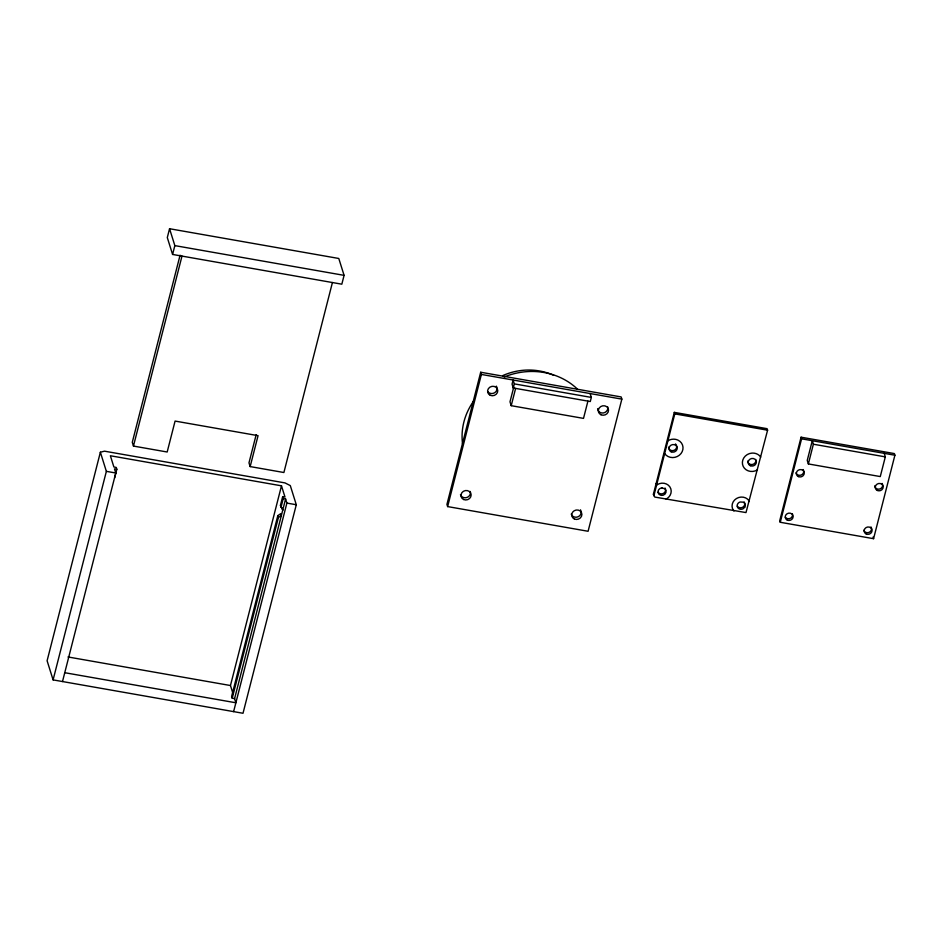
<?xml version="1.0" encoding="UTF-8"?>
<svg xmlns="http://www.w3.org/2000/svg" width="942" height="942" viewBox="0 0 942 942"><rect width="100%" height="100%" fill="white"/><g stroke="black" fill="none" stroke-linecap="round" stroke-linejoin="round"><path stroke-width="1.41" d="M100.37 452.219L47.1 660.754L53.093 679.889L243.012 713.271L296.294 504.735L290.301 485.601L285.002 482.905L104.491 451.171L100.37 452.219L106.364 471.353L53.093 679.889M169.56 228.729L167.299 237.572L172.586 254.446L341.828 284.19L344.089 275.358L338.79 258.473L169.56 228.729L174.847 245.615L172.586 254.446M62.502 681.537L115.772 473.002L114.477 468.88L116.832 469.293L114.618 477.935M180.087 255.188L132.28 442.328L133.458 446.072L167.181 452.007L175.082 421.074L258.061 435.663L250.16 466.584L283.895 472.519L332.42 282.541M133.458 446.072L181.994 256.094M256.165 434.721L248.982 462.84L250.16 466.584M233.204 694.278L230.46 685.529L281.481 485.825L110.367 455.751L113.888 467.008L116.243 467.42L116.832 469.293M232.227 698.234L278.408 517.499L281.364 515.521L280.775 513.649L277.819 515.627L231.638 696.362L232.227 698.234L234.582 698.658L235.877 702.779L64.751 672.706M280.445 505.324L282.777 509.999L280.445 505.324L282.659 496.67L285.002 497.082L281.481 485.825M281.034 507.208L283.248 498.542L282.659 496.67M234.582 698.658L285.591 498.954L283.248 498.542M233.616 711.61L286.886 503.087L285.591 498.954M480.691 372.243L446.932 504.394L447.627 506.584L588.091 531.276L621.85 399.125L621.167 396.935L480.691 372.243L481.386 374.445L447.627 506.584M513.272 387.986L514.32 383.877L513.119 380.015L512.059 384.124L513.272 387.986L590.281 401.527L591.329 397.418L590.116 393.556M513.731 387.197L509.999 401.81L511.212 405.684L583.51 418.389L587.926 401.115M511.212 405.684L515.627 388.398M653.407 494.232L674.319 412.372L767.118 428.681L767.589 430.2L745.993 512.578L654.784 497.07L653.407 494.232L654.313 495.551M653.878 495.739L674.79 413.891L674.319 412.372M801.077 437.194L779.752 520.643L780.259 522.28L873.575 538.683L894.9 455.222L894.394 453.585L801.077 437.194L801.583 438.819L780.259 522.28M808.354 463.935L813.382 444.224L812.275 440.703L807.247 460.402L808.354 463.935L880.275 476.57L885.315 456.87L884.208 453.337M656.103 483.658L656.786 483.116M656.586 485.177L657.269 484.635A9.232 8.443 -17.4 0 1 669.856 486.849A9.232 8.443 -17.4 0 1 666.842 498.683L666.041 499.048M174.847 245.615L344.089 275.358M481.386 374.445L621.85 399.125M514.32 383.877L591.329 397.418M674.79 413.891L767.589 430.2M801.583 438.819L894.9 455.222M813.382 444.224L885.315 456.87M106.364 471.353L115.772 473.002M286.886 503.087L296.294 504.735M67.977 656.963L230.46 685.529M733.959 510.988L733.406 510.387A9.232 8.443 -17.4 0 1 736.432 498.542A9.232 8.443 -17.4 0 1 749.031 500.755L749.385 501.485M873.069 537.046L873.575 538.683M277.819 515.627L278.408 517.499M882.101 483.423A3.992 3.65 -17.4 0 1 879.84 488.98A3.992 3.65 -17.4 0 1 874.753 485.789M803.173 469.552A3.992 3.65 -17.4 0 1 801.407 474.921A3.992 3.65 -17.4 0 1 795.99 472.86M792.469 513.92A3.992 3.65 -17.4 0 1 785.287 517.229M870.985 526.943A3.992 3.65 -17.4 0 1 869.219 532.312A3.992 3.65 -17.4 0 1 863.802 530.252M744.18 501.933A4.062 3.721 -17.4 0 1 742.849 507.149A4.062 3.721 -17.4 0 1 737.292 506.172M757.45 469.881A9.985 9.137 -17.4 0 1 743.226 466.443A9.985 9.137 -17.4 0 1 749.467 453.585L752.022 453.09A9.985 9.137 -17.4 0 1 760.724 457.07M665.017 488.015A4.062 3.721 -17.4 0 1 663.686 493.231A4.062 3.721 -17.4 0 1 658.128 492.254M755.743 459.484A4.145 3.792 -17.4 0 1 752.446 464.488A4.145 3.792 -17.4 0 1 747.689 461.05M675.461 443.941A4.145 3.792 -17.4 0 1 674.307 450.252A4.145 3.792 -17.4 0 1 668.526 447.132M664.663 453.561A9.985 9.137 -17.4 0 0 679.347 455.222A9.985 9.137 -17.4 0 0 679.936 441.362L677.84 440.055A9.985 9.137 -17.4 0 0 667.937 440.762M580.46 509.834A5.134 4.698 -17.4 0 1 578.188 516.734A5.134 4.698 -17.4 0 1 571.229 514.085M470.246 491.465A5.134 4.698 -17.4 0 1 466.808 497.517A5.134 4.698 -17.4 0 1 460.461 494.621M607.625 406.708A5.134 4.698 -17.4 0 1 603.539 412.926A5.134 4.698 -17.4 0 1 597.64 408.651M496.328 386.138A5.134 4.698 -17.4 0 1 494.644 392.732A5.134 4.698 -17.4 0 1 487.638 391.495M462.557 443.87A66.988 61.289 -17.4 0 1 473.92 400.68M504.205 376.988A66.988 61.289 -17.4 0 1 577.387 389.058M502.616 375.646A59.134 54.106 -17.4 0 1 553.849 375.387M744.757 507.173L743.32 508.645A4.062 3.721 -17.4 0 1 737.515 507.243A4.062 3.721 -17.4 0 1 740.059 502.004L743.132 502.157A4.062 3.721 -17.4 0 1 744.757 507.173M661.943 487.909L660.907 488.109A4.062 3.721 -17.4 0 0 658.611 493.773L659.27 494.503A4.062 3.721 -17.4 0 0 665.923 490.405L664.828 488.804L661.943 487.909M877.343 490.464A3.992 3.65 -17.4 0 0 883.196 486.849A3.992 3.65 -17.4 0 0 877.155 484.094A3.992 3.65 -17.4 0 0 877.343 490.464M798.404 476.593A3.992 3.65 -17.4 0 0 804.268 472.978A3.992 3.65 -17.4 0 0 798.227 470.223A3.992 3.65 -17.4 0 0 798.404 476.593M787.288 520.102A3.992 3.65 -17.4 0 0 793.14 516.499A3.992 3.65 -17.4 0 0 787.112 513.743A3.992 3.65 -17.4 0 0 787.288 520.102M866.216 533.984A3.992 3.65 -17.4 0 0 872.08 530.37A3.992 3.65 -17.4 0 0 866.039 527.614A3.992 3.65 -17.4 0 0 866.216 533.984M671.151 451.807A4.145 3.792 -17.4 0 0 677.216 448.062A4.145 3.792 -17.4 0 0 670.963 445.213A4.145 3.792 -17.4 0 0 671.151 451.807M750.303 465.701A4.145 3.792 -17.4 0 0 756.379 461.957A4.145 3.792 -17.4 0 0 750.126 459.095A4.145 3.792 -17.4 0 0 750.303 465.701M463.617 499.507A5.134 4.698 -17.4 0 0 471.141 494.868A5.134 4.698 -17.4 0 0 463.382 491.324A5.134 4.698 -17.4 0 0 463.617 499.507M574.373 518.983A5.134 4.698 -17.4 0 0 581.897 514.332A5.134 4.698 -17.4 0 0 574.137 510.788A5.134 4.698 -17.4 0 0 574.373 518.983M600.996 414.763A5.134 4.698 -17.4 0 0 608.532 410.111A5.134 4.698 -17.4 0 0 600.76 406.567A5.134 4.698 -17.4 0 0 600.996 414.763M490.24 395.287A5.134 4.698 -17.4 0 0 497.765 390.647A5.134 4.698 -17.4 0 0 490.005 387.103A5.134 4.698 -17.4 0 0 490.24 395.287"/></g></svg>
